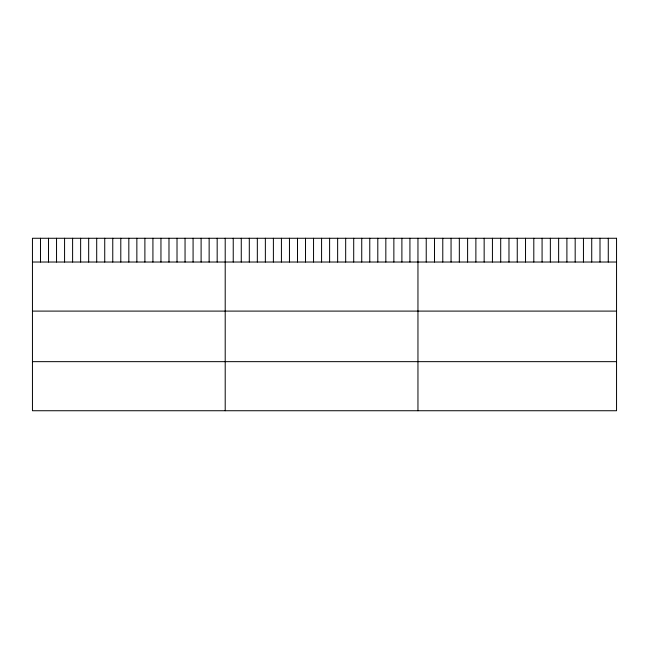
<?xml version="1.0" encoding="UTF-8"?>
<svg xmlns="http://www.w3.org/2000/svg" width="649" height="649" viewBox="0 0 649 649"><rect width="100%" height="100%" fill="white"/><g stroke="black" fill="none" stroke-linecap="round" stroke-linejoin="round"><path stroke-width="0.97" d="M32.45 262.026L616.55 262.026M32.45 311.098L616.55 311.098M32.45 361.655L616.55 361.655M608.275 238.264L608.275 262.026M600 238.264L600 262.026M591.726 238.264L591.726 262.026M583.451 238.264L583.451 262.026M575.176 238.264L575.176 262.026M566.901 238.264L566.901 262.026M558.627 238.264L558.627 262.026M550.352 238.264L550.352 262.026M542.077 238.264L542.077 262.026M533.803 238.264L533.803 262.026M525.528 238.264L525.528 262.026M517.253 238.264L517.253 262.026M508.978 238.264L508.978 262.026M500.704 238.264L500.704 262.026M492.429 238.264L492.429 262.026M484.154 238.264L484.154 262.026M475.879 238.264L475.879 262.026M467.604 238.264L467.604 262.026M459.33 238.264L459.33 262.026M451.055 238.264L451.055 262.026M442.78 238.264L442.78 262.026M434.506 238.264L434.506 262.026M426.231 238.264L426.231 262.026M417.956 238.264L417.956 410.736M409.925 238.264L409.925 262.026M401.893 238.264L401.893 262.026M393.862 238.264L393.862 262.026M385.831 238.264L385.831 262.026M377.799 238.264L377.799 262.026M369.768 238.264L369.768 262.026M361.736 238.264L361.736 262.026M353.705 238.264L353.705 262.026M345.674 238.264L345.674 262.026M337.642 238.264L337.642 262.026M329.611 238.264L329.611 262.026M321.579 238.264L321.579 262.026M313.548 238.264L313.548 262.026M305.517 238.264L305.517 262.026M297.485 238.264L297.485 262.026M289.454 238.264L289.454 262.026M281.423 238.264L281.423 262.026M273.391 238.264L273.391 262.026M265.36 238.264L265.36 262.026M257.329 238.264L257.329 262.026M249.297 238.264L249.297 262.026M241.266 238.264L241.266 262.026M233.234 238.264L233.234 262.026M225.203 238.264L225.203 410.736M217.172 238.264L217.172 262.026M209.14 238.264L209.14 262.026M201.109 238.264L201.109 262.026M193.078 238.264L193.078 262.026M185.046 238.264L185.046 262.026M177.015 238.264L177.015 262.026M168.983 238.264L168.983 262.026M160.952 238.264L160.952 262.026M152.921 238.264L152.921 262.026M144.889 238.264L144.889 262.026M136.858 238.264L136.858 262.026M128.827 238.264L128.827 262.026M120.795 238.264L120.795 262.026M112.764 238.264L112.764 262.026M104.732 238.264L104.732 262.026M96.701 238.264L96.701 262.026M88.67 238.264L88.67 262.026M80.638 238.264L80.638 262.026M72.607 238.264L72.607 262.026M64.575 238.264L64.575 262.026M56.544 238.264L56.544 262.026M48.513 238.264L48.513 262.026M40.481 238.264L40.481 262.026M616.55 238.264L32.45 238.264L32.45 410.736L616.55 410.736L616.55 238.264"/></g></svg>
